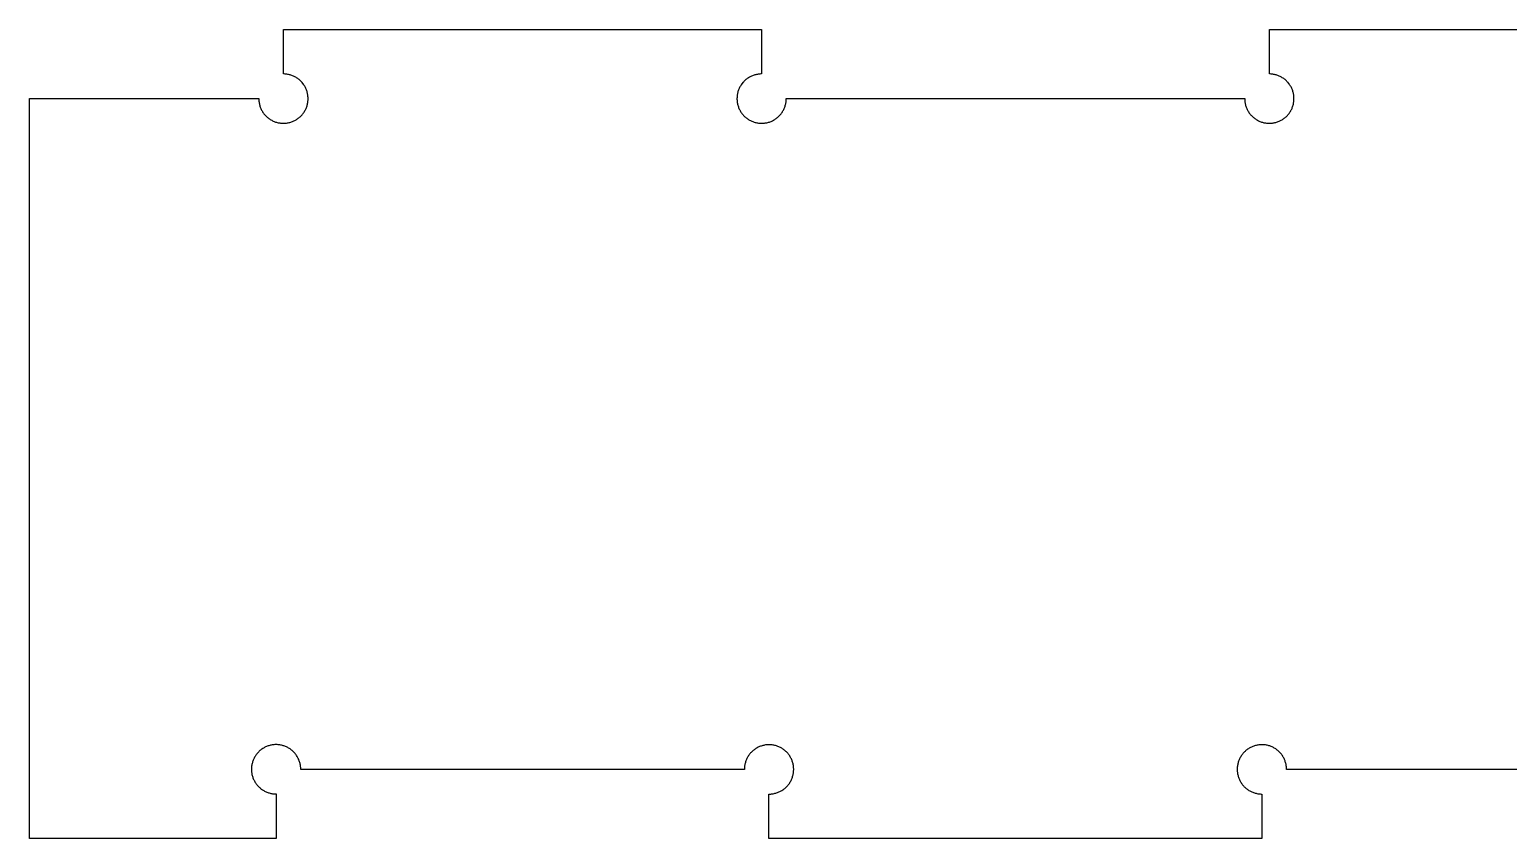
# Model space of a CAD drawing. Header units: millimetres. Extents: x 0 to 60, y 0 to 72.3.
# Drawn here: x 0 to 30, y 19.09 to 35.49 of the extents above; entities that cross this region are included whole.
import ezdxf

# ---------------------------------------------------------------- set-up
doc = ezdxf.new("R2010")
doc.units = ezdxf.units.MM
doc.layers.add('Default', color=18, linetype='Continuous', true_color=0x000000)

msp = doc.modelspace()

# ---------------------------------------------------------------- linework, layer by layer
at = {"layer": 'Default'}
for p, q in [((5.15, 34.592), (5.15, 35.492)), ((5.15, 35.492), (14.85, 35.492)), ((14.85, 35.492), (14.85, 34.592)), ((25.15, 34.592), (25.15, 35.492)), ((25.15, 35.492), (34.85, 35.492)), ((5.167, 34.592), (5.15, 34.592)), ((5.185, 34.591), (5.167, 34.592)), ((5.202, 34.589), (5.185, 34.591)), ((5.219, 34.587), (5.202, 34.589)), ((5.236, 34.584), (5.219, 34.587)), ((5.253, 34.581), (5.236, 34.584)), ((5.27, 34.577), (5.253, 34.581)), ((5.287, 34.573), (5.27, 34.577)), ((5.303, 34.568), (5.287, 34.573)), ((5.32, 34.562), (5.303, 34.568)), ((5.336, 34.556), (5.32, 34.562)), ((5.352, 34.549), (5.336, 34.556)), ((5.368, 34.542), (5.352, 34.549)), ((5.383, 34.534), (5.368, 34.542)), ((5.398, 34.526), (5.383, 34.534)), ((5.413, 34.517), (5.398, 34.526)), ((5.428, 34.508), (5.413, 34.517)), ((5.442, 34.498), (5.428, 34.508)), ((14.572, 34.508), (14.558, 34.498)), ((14.587, 34.517), (14.572, 34.508)), ((14.602, 34.526), (14.587, 34.517)), ((14.617, 34.534), (14.602, 34.526)), ((14.632, 34.542), (14.617, 34.534)), ((14.648, 34.549), (14.632, 34.542)), ((14.664, 34.556), (14.648, 34.549)), ((14.68, 34.562), (14.664, 34.556)), ((14.697, 34.568), (14.68, 34.562)), ((14.713, 34.573), (14.697, 34.568)), ((14.73, 34.577), (14.713, 34.573)), ((14.747, 34.581), (14.73, 34.577)), ((14.764, 34.584), (14.747, 34.581)), ((14.781, 34.587), (14.764, 34.584)), ((14.798, 34.589), (14.781, 34.587)), ((14.815, 34.591), (14.798, 34.589)), ((14.833, 34.592), (14.815, 34.591)), ((14.85, 34.592), (14.833, 34.592)), ((25.167, 34.592), (25.15, 34.592)), ((25.185, 34.591), (25.167, 34.592)), ((25.202, 34.589), (25.185, 34.591)), ((25.219, 34.587), (25.202, 34.589)), ((25.236, 34.584), (25.219, 34.587)), ((25.253, 34.581), (25.236, 34.584)), ((25.27, 34.577), (25.253, 34.581)), ((25.287, 34.573), (25.27, 34.577)), ((25.303, 34.568), (25.287, 34.573)), ((25.32, 34.562), (25.303, 34.568)), ((25.336, 34.556), (25.32, 34.562)), ((25.352, 34.549), (25.336, 34.556)), ((25.368, 34.542), (25.352, 34.549)), ((25.383, 34.534), (25.368, 34.542)), ((25.398, 34.526), (25.383, 34.534)), ((25.413, 34.517), (25.398, 34.526)), ((25.428, 34.508), (25.413, 34.517)), ((25.442, 34.498), (25.428, 34.508)), ((5.456, 34.487), (5.442, 34.498)), ((5.469, 34.477), (5.456, 34.487)), ((5.483, 34.465), (5.469, 34.477)), ((5.495, 34.454), (5.483, 34.465)), ((5.508, 34.441), (5.495, 34.454)), ((5.52, 34.429), (5.508, 34.441)), ((5.531, 34.416), (5.52, 34.429)), ((5.542, 34.402), (5.531, 34.416)), ((5.552, 34.389), (5.542, 34.402)), ((5.562, 34.374), (5.552, 34.389)), ((5.572, 34.36), (5.562, 34.374)), ((5.581, 34.345), (5.572, 34.36)), ((5.59, 34.33), (5.581, 34.345)), ((5.598, 34.315), (5.59, 34.33)), ((5.605, 34.299), (5.598, 34.315)), ((5.612, 34.283), (5.605, 34.299)), ((5.618, 34.267), (5.612, 34.283)), ((5.624, 34.251), (5.618, 34.267)), ((5.629, 34.234), (5.624, 34.251)), ((5.634, 34.218), (5.629, 34.234)), ((5.638, 34.201), (5.634, 34.218)), ((5.641, 34.184), (5.638, 34.201)), ((14.362, 34.201), (14.359, 34.184)), ((14.366, 34.218), (14.362, 34.201)), ((14.371, 34.234), (14.366, 34.218)), ((14.376, 34.251), (14.371, 34.234)), ((14.382, 34.267), (14.376, 34.251)), ((14.388, 34.283), (14.382, 34.267)), ((14.395, 34.299), (14.388, 34.283)), ((14.402, 34.315), (14.395, 34.299)), ((14.41, 34.33), (14.402, 34.315)), ((14.419, 34.345), (14.41, 34.33)), ((14.428, 34.36), (14.419, 34.345)), ((14.438, 34.374), (14.428, 34.36)), ((14.448, 34.389), (14.438, 34.374)), ((14.458, 34.402), (14.448, 34.389)), ((14.469, 34.416), (14.458, 34.402)), ((14.48, 34.429), (14.469, 34.416)), ((14.492, 34.441), (14.48, 34.429)), ((14.505, 34.454), (14.492, 34.441)), ((14.517, 34.465), (14.505, 34.454)), ((14.531, 34.477), (14.517, 34.465)), ((14.544, 34.487), (14.531, 34.477)), ((14.558, 34.498), (14.544, 34.487)), ((25.456, 34.487), (25.442, 34.498)), ((25.469, 34.477), (25.456, 34.487)), ((25.483, 34.465), (25.469, 34.477)), ((25.495, 34.454), (25.483, 34.465)), ((25.508, 34.441), (25.495, 34.454)), ((25.52, 34.429), (25.508, 34.441)), ((25.531, 34.416), (25.52, 34.429)), ((25.542, 34.402), (25.531, 34.416)), ((25.552, 34.389), (25.542, 34.402)), ((25.562, 34.374), (25.552, 34.389)), ((25.572, 34.36), (25.562, 34.374)), ((25.581, 34.345), (25.572, 34.36)), ((25.59, 34.33), (25.581, 34.345)), ((25.598, 34.315), (25.59, 34.33)), ((25.605, 34.299), (25.598, 34.315)), ((25.612, 34.283), (25.605, 34.299)), ((25.618, 34.267), (25.612, 34.283)), ((25.624, 34.251), (25.618, 34.267)), ((25.629, 34.234), (25.624, 34.251)), ((25.634, 34.218), (25.629, 34.234)), ((25.638, 34.201), (25.634, 34.218)), ((25.641, 34.184), (25.638, 34.201)), ((0, 19.092), (0, 34.092)), ((0, 34.092), (4.65, 34.092)), ((4.65, 34.092), (4.65, 34.075)), ((4.65, 34.075), (4.651, 34.057)), ((4.651, 34.057), (4.653, 34.04)), ((4.653, 34.04), (4.655, 34.023)), ((4.655, 34.023), (4.657, 34.006)), ((4.657, 34.006), (4.661, 33.989)), ((4.661, 33.989), (4.665, 33.972)), ((4.665, 33.972), (4.669, 33.955)), ((4.669, 33.955), (4.674, 33.938)), ((4.674, 33.938), (4.68, 33.922)), ((4.68, 33.922), (4.686, 33.906)), ((4.686, 33.906), (4.693, 33.89)), ((5.61, 33.895), (5.616, 33.911)), ((5.616, 33.911), (5.622, 33.928)), ((5.622, 33.928), (5.628, 33.944)), ((5.628, 33.944), (5.632, 33.961)), ((5.632, 33.961), (5.637, 33.977)), ((5.637, 33.977), (5.64, 33.994)), ((5.64, 33.994), (5.643, 34.011)), ((5.644, 34.167), (5.641, 34.184)), ((5.643, 34.011), (5.646, 34.029)), ((5.647, 34.15), (5.644, 34.167)), ((5.646, 34.029), (5.648, 34.046)), ((5.648, 34.132), (5.647, 34.15)), ((5.649, 34.115), (5.648, 34.132)), ((5.648, 34.046), (5.649, 34.063)), ((5.65, 34.098), (5.649, 34.115)), ((5.649, 34.063), (5.65, 34.08)), ((5.65, 34.08), (5.65, 34.098)), ((14.351, 34.115), (14.35, 34.098)), ((14.35, 34.098), (14.35, 34.08)), ((14.35, 34.08), (14.351, 34.063)), ((14.352, 34.132), (14.351, 34.115)), ((14.351, 34.063), (14.352, 34.046)), ((14.353, 34.15), (14.352, 34.132)), ((14.352, 34.046), (14.354, 34.029)), ((14.356, 34.167), (14.353, 34.15)), ((14.354, 34.029), (14.357, 34.011)), ((14.359, 34.184), (14.356, 34.167)), ((14.357, 34.011), (14.36, 33.994)), ((14.36, 33.994), (14.363, 33.977)), ((14.363, 33.977), (14.368, 33.961)), ((14.368, 33.961), (14.372, 33.944)), ((14.372, 33.944), (14.378, 33.928)), ((14.378, 33.928), (14.384, 33.911)), ((14.384, 33.911), (14.39, 33.895)), ((15.307, 33.89), (15.314, 33.906)), ((15.314, 33.906), (15.32, 33.922)), ((15.32, 33.922), (15.326, 33.938)), ((15.326, 33.938), (15.331, 33.955)), ((15.331, 33.955), (15.335, 33.972)), ((15.335, 33.972), (15.339, 33.989)), ((15.339, 33.989), (15.343, 34.006)), ((15.343, 34.006), (15.345, 34.023)), ((15.345, 34.023), (15.347, 34.04)), ((15.347, 34.04), (15.349, 34.057)), ((15.349, 34.057), (15.35, 34.075)), ((15.35, 34.075), (15.35, 34.092)), ((15.35, 34.092), (24.65, 34.092)), ((24.65, 34.092), (24.65, 34.075)), ((24.65, 34.075), (24.651, 34.057)), ((24.651, 34.057), (24.653, 34.04)), ((24.653, 34.04), (24.655, 34.023)), ((24.655, 34.023), (24.657, 34.006)), ((24.657, 34.006), (24.661, 33.989)), ((24.661, 33.989), (24.665, 33.972)), ((24.665, 33.972), (24.669, 33.955)), ((24.669, 33.955), (24.674, 33.938)), ((24.674, 33.938), (24.68, 33.922)), ((24.68, 33.922), (24.686, 33.906)), ((24.686, 33.906), (24.693, 33.89)), ((25.61, 33.895), (25.616, 33.911)), ((25.616, 33.911), (25.622, 33.928)), ((25.622, 33.928), (25.628, 33.944)), ((25.628, 33.944), (25.632, 33.961)), ((25.632, 33.961), (25.637, 33.977)), ((25.637, 33.977), (25.64, 33.994)), ((25.64, 33.994), (25.643, 34.011)), ((25.644, 34.167), (25.641, 34.184)), ((25.643, 34.011), (25.646, 34.029)), ((25.647, 34.15), (25.644, 34.167)), ((25.646, 34.029), (25.648, 34.046)), ((25.648, 34.132), (25.647, 34.15)), ((25.649, 34.115), (25.648, 34.132)), ((25.648, 34.046), (25.649, 34.063)), ((25.65, 34.098), (25.649, 34.115)), ((25.649, 34.063), (25.65, 34.08)), ((25.65, 34.08), (25.65, 34.098)), ((4.693, 33.89), (4.7, 33.874)), ((4.7, 33.874), (4.708, 33.859)), ((4.708, 33.859), (4.716, 33.844)), ((4.716, 33.844), (4.725, 33.829)), ((4.725, 33.829), (4.734, 33.814)), ((4.734, 33.814), (4.744, 33.8)), ((4.744, 33.8), (4.754, 33.786)), ((4.754, 33.786), (4.765, 33.772)), ((4.765, 33.772), (4.777, 33.759)), ((4.777, 33.759), (4.788, 33.747)), ((4.788, 33.747), (4.801, 33.734)), ((4.801, 33.734), (4.813, 33.722)), ((4.813, 33.722), (4.826, 33.711)), ((4.826, 33.711), (4.84, 33.7)), ((4.84, 33.7), (4.853, 33.689)), ((4.853, 33.689), (4.867, 33.679)), ((4.867, 33.679), (4.882, 33.67)), ((4.882, 33.67), (4.897, 33.661)), ((4.897, 33.661), (4.912, 33.652)), ((4.912, 33.652), (4.927, 33.644)), ((4.927, 33.644), (4.943, 33.637)), ((4.943, 33.637), (4.959, 33.63)), ((4.959, 33.63), (4.975, 33.624)), ((4.975, 33.624), (4.991, 33.618)), ((4.991, 33.618), (5.008, 33.613)), ((5.008, 33.613), (5.024, 33.608)), ((5.024, 33.608), (5.041, 33.604)), ((5.041, 33.604), (5.058, 33.6)), ((5.058, 33.6), (5.075, 33.598)), ((5.23, 33.598), (5.248, 33.601)), ((5.248, 33.601), (5.264, 33.605)), ((5.264, 33.605), (5.281, 33.609)), ((5.281, 33.609), (5.298, 33.614)), ((5.298, 33.614), (5.314, 33.62)), ((5.314, 33.62), (5.331, 33.626)), ((5.331, 33.626), (5.347, 33.632)), ((5.347, 33.632), (5.362, 33.639)), ((5.362, 33.639), (5.378, 33.647)), ((5.378, 33.647), (5.393, 33.655)), ((5.393, 33.655), (5.408, 33.664)), ((5.408, 33.664), (5.423, 33.673)), ((5.423, 33.673), (5.437, 33.683)), ((5.437, 33.683), (5.451, 33.693)), ((5.451, 33.693), (5.465, 33.704)), ((5.465, 33.704), (5.478, 33.715)), ((5.478, 33.715), (5.491, 33.726)), ((5.491, 33.726), (5.504, 33.738)), ((5.504, 33.738), (5.516, 33.751)), ((5.516, 33.751), (5.527, 33.764)), ((5.527, 33.764), (5.538, 33.777)), ((5.538, 33.777), (5.549, 33.791)), ((5.549, 33.791), (5.559, 33.805)), ((5.559, 33.805), (5.569, 33.819)), ((5.569, 33.819), (5.578, 33.834)), ((5.578, 33.834), (5.587, 33.849)), ((5.587, 33.849), (5.595, 33.864)), ((5.595, 33.864), (5.603, 33.879)), ((5.603, 33.879), (5.61, 33.895)), ((14.39, 33.895), (14.397, 33.879)), ((14.397, 33.879), (14.405, 33.864)), ((14.405, 33.864), (14.413, 33.849)), ((14.413, 33.849), (14.422, 33.834)), ((14.422, 33.834), (14.431, 33.819)), ((14.431, 33.819), (14.441, 33.805)), ((14.441, 33.805), (14.451, 33.791)), ((14.451, 33.791), (14.462, 33.777)), ((14.462, 33.777), (14.473, 33.764)), ((14.473, 33.764), (14.484, 33.751)), ((14.484, 33.751), (14.496, 33.738)), ((14.496, 33.738), (14.509, 33.726)), ((14.509, 33.726), (14.522, 33.715)), ((14.522, 33.715), (14.535, 33.704)), ((14.535, 33.704), (14.549, 33.693)), ((14.549, 33.693), (14.563, 33.683)), ((14.563, 33.683), (14.577, 33.673)), ((14.577, 33.673), (14.592, 33.664)), ((14.592, 33.664), (14.607, 33.655)), ((14.607, 33.655), (14.622, 33.647)), ((14.622, 33.647), (14.638, 33.639)), ((14.638, 33.639), (14.653, 33.632)), ((14.653, 33.632), (14.669, 33.626)), ((14.669, 33.626), (14.686, 33.62)), ((14.686, 33.62), (14.702, 33.614)), ((14.702, 33.614), (14.719, 33.609)), ((14.719, 33.609), (14.736, 33.605)), ((14.736, 33.605), (14.752, 33.601)), ((14.752, 33.601), (14.77, 33.598)), ((14.925, 33.598), (14.942, 33.6)), ((14.942, 33.6), (14.959, 33.604)), ((14.959, 33.604), (14.976, 33.608)), ((14.976, 33.608), (14.992, 33.613)), ((14.992, 33.613), (15.009, 33.618)), ((15.009, 33.618), (15.025, 33.624)), ((15.025, 33.624), (15.041, 33.63)), ((15.041, 33.63), (15.057, 33.637)), ((15.057, 33.637), (15.073, 33.644)), ((15.073, 33.644), (15.088, 33.652)), ((15.088, 33.652), (15.103, 33.661)), ((15.103, 33.661), (15.118, 33.67)), ((15.118, 33.67), (15.133, 33.679)), ((15.133, 33.679), (15.147, 33.689)), ((15.147, 33.689), (15.16, 33.7)), ((15.16, 33.7), (15.174, 33.711)), ((15.174, 33.711), (15.187, 33.722)), ((15.187, 33.722), (15.199, 33.734)), ((15.199, 33.734), (15.212, 33.747)), ((15.212, 33.747), (15.223, 33.759)), ((15.223, 33.759), (15.235, 33.772)), ((15.235, 33.772), (15.246, 33.786)), ((15.246, 33.786), (15.256, 33.8)), ((15.256, 33.8), (15.266, 33.814)), ((15.266, 33.814), (15.275, 33.829)), ((15.275, 33.829), (15.284, 33.844)), ((15.284, 33.844), (15.292, 33.859)), ((15.292, 33.859), (15.3, 33.874)), ((15.3, 33.874), (15.307, 33.89)), ((24.693, 33.89), (24.7, 33.874)), ((24.7, 33.874), (24.708, 33.859)), ((24.708, 33.859), (24.716, 33.844)), ((24.716, 33.844), (24.725, 33.829)), ((24.725, 33.829), (24.734, 33.814)), ((24.734, 33.814), (24.744, 33.8)), ((24.744, 33.8), (24.754, 33.786)), ((24.754, 33.786), (24.765, 33.772)), ((24.765, 33.772), (24.777, 33.759)), ((24.777, 33.759), (24.788, 33.747)), ((24.788, 33.747), (24.801, 33.734)), ((24.801, 33.734), (24.813, 33.722)), ((24.813, 33.722), (24.826, 33.711)), ((24.826, 33.711), (24.84, 33.7)), ((24.84, 33.7), (24.853, 33.689)), ((24.853, 33.689), (24.867, 33.679)), ((24.867, 33.679), (24.882, 33.67)), ((24.882, 33.67), (24.897, 33.661)), ((24.897, 33.661), (24.912, 33.652)), ((24.912, 33.652), (24.927, 33.644)), ((24.927, 33.644), (24.943, 33.637)), ((24.943, 33.637), (24.959, 33.63)), ((24.959, 33.63), (24.975, 33.624)), ((24.975, 33.624), (24.991, 33.618)), ((24.991, 33.618), (25.008, 33.613)), ((25.008, 33.613), (25.024, 33.608)), ((25.024, 33.608), (25.041, 33.604)), ((25.041, 33.604), (25.058, 33.6)), ((25.058, 33.6), (25.075, 33.598)), ((25.23, 33.598), (25.248, 33.601)), ((25.248, 33.601), (25.264, 33.605)), ((25.264, 33.605), (25.281, 33.609)), ((25.281, 33.609), (25.298, 33.614)), ((25.298, 33.614), (25.314, 33.62)), ((25.314, 33.62), (25.331, 33.626)), ((25.331, 33.626), (25.347, 33.632)), ((25.347, 33.632), (25.362, 33.639)), ((25.362, 33.639), (25.378, 33.647)), ((25.378, 33.647), (25.393, 33.655)), ((25.393, 33.655), (25.408, 33.664)), ((25.408, 33.664), (25.423, 33.673)), ((25.423, 33.673), (25.437, 33.683)), ((25.437, 33.683), (25.451, 33.693)), ((25.451, 33.693), (25.465, 33.704)), ((25.465, 33.704), (25.478, 33.715)), ((25.478, 33.715), (25.491, 33.726)), ((25.491, 33.726), (25.504, 33.738)), ((25.504, 33.738), (25.516, 33.751)), ((25.516, 33.751), (25.527, 33.764)), ((25.527, 33.764), (25.538, 33.777)), ((25.538, 33.777), (25.549, 33.791)), ((25.549, 33.791), (25.559, 33.805)), ((25.559, 33.805), (25.569, 33.819)), ((25.569, 33.819), (25.578, 33.834)), ((25.578, 33.834), (25.587, 33.849)), ((25.587, 33.849), (25.595, 33.864)), ((25.595, 33.864), (25.603, 33.879)), ((25.603, 33.879), (25.61, 33.895)), ((5.075, 33.598), (5.092, 33.595)), ((5.092, 33.595), (5.11, 33.594)), ((5.11, 33.594), (5.127, 33.592)), ((5.127, 33.592), (5.144, 33.592)), ((5.144, 33.592), (5.162, 33.592)), ((5.162, 33.592), (5.179, 33.593)), ((5.179, 33.593), (5.196, 33.594)), ((5.196, 33.594), (5.213, 33.596)), ((5.213, 33.596), (5.23, 33.598)), ((14.77, 33.598), (14.787, 33.596)), ((14.787, 33.596), (14.804, 33.594)), ((14.804, 33.594), (14.821, 33.593)), ((14.821, 33.593), (14.838, 33.592)), ((14.838, 33.592), (14.856, 33.592)), ((14.856, 33.592), (14.873, 33.592)), ((14.873, 33.592), (14.89, 33.594)), ((14.89, 33.594), (14.908, 33.595)), ((14.908, 33.595), (14.925, 33.598)), ((25.075, 33.598), (25.092, 33.595)), ((25.092, 33.595), (25.11, 33.594)), ((25.11, 33.594), (25.127, 33.592)), ((25.127, 33.592), (25.144, 33.592)), ((25.144, 33.592), (25.162, 33.592)), ((25.162, 33.592), (25.179, 33.593)), ((25.179, 33.593), (25.196, 33.594)), ((25.196, 33.594), (25.213, 33.596)), ((25.213, 33.596), (25.23, 33.598)), ((4.549, 20.707), (4.541, 20.691)), ((4.556, 20.722), (4.549, 20.707)), ((4.564, 20.738), (4.556, 20.722)), ((4.573, 20.753), (4.564, 20.738)), ((4.582, 20.767), (4.573, 20.753)), ((4.592, 20.782), (4.582, 20.767)), ((4.602, 20.795), (4.592, 20.782)), ((4.613, 20.809), (4.602, 20.795)), ((4.624, 20.822), (4.613, 20.809)), ((4.636, 20.835), (4.624, 20.822)), ((4.648, 20.848), (4.636, 20.835)), ((4.66, 20.86), (4.648, 20.848)), ((4.673, 20.871), (4.66, 20.86)), ((4.687, 20.882), (4.673, 20.871)), ((4.7, 20.893), (4.687, 20.882)), ((4.714, 20.903), (4.7, 20.893)), ((4.729, 20.913), (4.714, 20.903)), ((4.743, 20.922), (4.729, 20.913)), ((4.758, 20.931), (4.743, 20.922)), ((4.774, 20.939), (4.758, 20.931)), ((4.789, 20.946), (4.774, 20.939)), ((4.805, 20.953), (4.789, 20.946)), ((4.821, 20.96), (4.805, 20.953)), ((4.837, 20.966), (4.821, 20.96)), ((4.854, 20.971), (4.837, 20.966)), ((4.871, 20.976), (4.854, 20.971)), ((4.887, 20.98), (4.871, 20.976)), ((4.904, 20.984), (4.887, 20.98)), ((4.921, 20.987), (4.904, 20.984)), ((4.939, 20.989), (4.921, 20.987)), ((4.956, 20.991), (4.939, 20.989)), ((4.973, 20.993), (4.956, 20.991)), ((4.99, 20.993), (4.973, 20.993)), ((5.008, 20.993), (4.99, 20.993)), ((5.025, 20.993), (5.008, 20.993)), ((5.042, 20.992), (5.025, 20.993)), ((5.06, 20.99), (5.042, 20.992)), ((5.077, 20.988), (5.06, 20.99)), ((5.094, 20.985), (5.077, 20.988)), ((5.111, 20.981), (5.094, 20.985)), ((5.128, 20.977), (5.111, 20.981)), ((5.144, 20.972), (5.128, 20.977)), ((5.161, 20.967), (5.144, 20.972)), ((5.177, 20.961), (5.161, 20.967)), ((5.193, 20.955), (5.177, 20.961)), ((5.209, 20.948), (5.193, 20.955)), ((5.225, 20.94), (5.209, 20.948)), ((5.24, 20.932), (5.225, 20.94)), ((5.255, 20.924), (5.24, 20.932)), ((5.27, 20.915), (5.255, 20.924)), ((5.284, 20.905), (5.27, 20.915)), ((5.298, 20.895), (5.284, 20.905)), ((5.312, 20.884), (5.298, 20.895)), ((5.326, 20.873), (5.312, 20.884)), ((5.339, 20.862), (5.326, 20.873)), ((5.351, 20.85), (5.339, 20.862)), ((5.363, 20.838), (5.351, 20.85)), ((5.375, 20.825), (5.363, 20.838)), ((5.386, 20.812), (5.375, 20.825)), ((5.397, 20.798), (5.386, 20.812)), ((5.407, 20.784), (5.397, 20.798)), ((5.417, 20.77), (5.407, 20.784)), ((5.427, 20.755), (5.417, 20.77)), ((5.435, 20.74), (5.427, 20.755)), ((5.444, 20.725), (5.435, 20.74)), ((5.451, 20.71), (5.444, 20.725)), ((5.459, 20.694), (5.451, 20.71)), ((14.551, 20.709), (14.544, 20.694)), ((14.559, 20.725), (14.551, 20.709)), ((14.567, 20.74), (14.559, 20.725)), ((14.576, 20.755), (14.567, 20.74)), ((14.586, 20.77), (14.576, 20.755)), ((14.595, 20.784), (14.586, 20.77)), ((14.606, 20.798), (14.595, 20.784)), ((14.617, 20.811), (14.606, 20.798)), ((14.628, 20.824), (14.617, 20.811)), ((14.64, 20.837), (14.628, 20.824)), ((14.652, 20.849), (14.64, 20.837)), ((14.665, 20.861), (14.652, 20.849)), ((14.678, 20.873), (14.665, 20.861)), ((14.691, 20.884), (14.678, 20.873)), ((14.705, 20.894), (14.691, 20.884)), ((14.719, 20.904), (14.705, 20.894)), ((14.733, 20.914), (14.719, 20.904)), ((14.748, 20.923), (14.733, 20.914)), ((14.763, 20.931), (14.748, 20.923)), ((14.779, 20.939), (14.763, 20.931)), ((14.794, 20.946), (14.779, 20.939)), ((14.81, 20.953), (14.794, 20.946)), ((14.826, 20.96), (14.81, 20.953)), ((14.843, 20.965), (14.826, 20.96)), ((14.859, 20.971), (14.843, 20.965)), ((14.876, 20.975), (14.859, 20.971)), ((14.893, 20.979), (14.876, 20.975)), ((14.91, 20.983), (14.893, 20.979)), ((14.927, 20.986), (14.91, 20.983)), ((14.944, 20.988), (14.927, 20.986)), ((14.961, 20.99), (14.944, 20.988)), ((14.979, 20.991), (14.961, 20.99)), ((14.996, 20.991), (14.979, 20.991)), ((15.013, 20.991), (14.996, 20.991)), ((15.031, 20.99), (15.013, 20.991)), ((15.048, 20.989), (15.031, 20.99)), ((15.065, 20.987), (15.048, 20.989)), ((15.082, 20.984), (15.065, 20.987)), ((15.099, 20.981), (15.082, 20.984)), ((15.116, 20.978), (15.099, 20.981)), ((15.133, 20.973), (15.116, 20.978)), ((15.15, 20.968), (15.133, 20.973)), ((15.166, 20.963), (15.15, 20.968)), ((15.182, 20.957), (15.166, 20.963)), ((15.198, 20.95), (15.182, 20.957)), ((15.214, 20.943), (15.198, 20.95)), ((15.23, 20.936), (15.214, 20.943)), ((15.245, 20.927), (15.23, 20.936)), ((15.26, 20.919), (15.245, 20.927)), ((15.275, 20.91), (15.26, 20.919)), ((15.289, 20.9), (15.275, 20.91)), ((15.303, 20.89), (15.289, 20.9)), ((15.317, 20.879), (15.303, 20.89)), ((15.33, 20.868), (15.317, 20.879)), ((15.343, 20.856), (15.33, 20.868)), ((15.355, 20.844), (15.343, 20.856)), ((15.367, 20.832), (15.355, 20.844)), ((15.379, 20.819), (15.367, 20.832)), ((15.39, 20.805), (15.379, 20.819)), ((15.4, 20.792), (15.39, 20.805)), ((15.411, 20.778), (15.4, 20.792)), ((15.42, 20.763), (15.411, 20.778)), ((15.429, 20.749), (15.42, 20.763)), ((15.438, 20.734), (15.429, 20.749)), ((15.446, 20.718), (15.438, 20.734)), ((15.454, 20.703), (15.446, 20.718)), ((15.461, 20.687), (15.454, 20.703)), ((24.545, 20.704), (24.538, 20.688)), ((24.553, 20.719), (24.545, 20.704)), ((24.561, 20.734), (24.553, 20.719)), ((24.57, 20.749), (24.561, 20.734)), ((24.579, 20.764), (24.57, 20.749)), ((24.589, 20.779), (24.579, 20.764)), ((24.599, 20.793), (24.589, 20.779)), ((24.609, 20.806), (24.599, 20.793)), ((24.621, 20.82), (24.609, 20.806)), ((24.632, 20.832), (24.621, 20.82)), ((24.644, 20.845), (24.632, 20.832)), ((24.657, 20.857), (24.644, 20.845)), ((24.669, 20.869), (24.657, 20.857)), ((24.683, 20.88), (24.669, 20.869)), ((24.696, 20.89), (24.683, 20.88)), ((24.71, 20.901), (24.696, 20.89)), ((24.725, 20.91), (24.71, 20.901)), ((24.739, 20.92), (24.725, 20.91)), ((24.754, 20.928), (24.739, 20.92)), ((24.77, 20.937), (24.754, 20.928)), ((24.785, 20.944), (24.77, 20.937)), ((24.801, 20.951), (24.785, 20.944)), ((24.817, 20.958), (24.801, 20.951)), ((24.833, 20.964), (24.817, 20.958)), ((24.85, 20.969), (24.833, 20.964)), ((24.866, 20.974), (24.85, 20.969)), ((24.883, 20.979), (24.866, 20.974)), ((24.9, 20.982), (24.883, 20.979)), ((24.917, 20.985), (24.9, 20.982)), ((24.934, 20.988), (24.917, 20.985)), ((24.952, 20.99), (24.934, 20.988)), ((24.969, 20.991), (24.952, 20.99)), ((24.986, 20.992), (24.969, 20.991)), ((25.004, 20.992), (24.986, 20.992)), ((25.021, 20.991), (25.004, 20.992)), ((25.038, 20.99), (25.021, 20.991)), ((25.055, 20.989), (25.038, 20.99)), ((25.073, 20.986), (25.055, 20.989)), ((25.09, 20.984), (25.073, 20.986)), ((25.107, 20.98), (25.09, 20.984)), ((25.124, 20.976), (25.107, 20.98)), ((25.14, 20.971), (25.124, 20.976)), ((25.157, 20.966), (25.14, 20.971)), ((25.173, 20.96), (25.157, 20.966)), ((25.189, 20.954), (25.173, 20.96)), ((25.205, 20.947), (25.189, 20.954)), ((25.221, 20.94), (25.205, 20.947)), ((25.236, 20.932), (25.221, 20.94)), ((25.251, 20.923), (25.236, 20.932)), ((25.266, 20.914), (25.251, 20.923)), ((25.281, 20.905), (25.266, 20.914)), ((25.295, 20.895), (25.281, 20.905)), ((25.309, 20.884), (25.295, 20.895)), ((25.322, 20.873), (25.309, 20.884)), ((25.335, 20.862), (25.322, 20.873)), ((25.348, 20.85), (25.335, 20.862)), ((25.36, 20.837), (25.348, 20.85)), ((25.372, 20.825), (25.36, 20.837)), ((25.383, 20.812), (25.372, 20.825)), ((25.394, 20.798), (25.383, 20.812)), ((25.404, 20.784), (25.394, 20.798)), ((25.414, 20.77), (25.404, 20.784)), ((25.423, 20.755), (25.414, 20.77)), ((25.432, 20.74), (25.423, 20.755)), ((25.441, 20.725), (25.432, 20.74)), ((25.448, 20.71), (25.441, 20.725)), ((25.456, 20.694), (25.448, 20.71)), ((4.502, 20.523), (4.501, 20.506)), ((4.501, 20.506), (4.501, 20.489)), ((4.501, 20.489), (4.501, 20.471)), ((4.501, 20.471), (4.502, 20.454)), ((4.503, 20.54), (4.502, 20.523)), ((4.502, 20.454), (4.504, 20.437)), ((4.505, 20.558), (4.503, 20.54)), ((4.504, 20.437), (4.506, 20.419)), ((4.507, 20.575), (4.505, 20.558)), ((4.506, 20.419), (4.509, 20.402)), ((4.51, 20.592), (4.507, 20.575)), ((4.509, 20.402), (4.512, 20.385)), ((4.514, 20.609), (4.51, 20.592)), ((4.519, 20.626), (4.514, 20.609)), ((4.523, 20.642), (4.519, 20.626)), ((4.529, 20.659), (4.523, 20.642)), ((4.535, 20.675), (4.529, 20.659)), ((4.541, 20.691), (4.535, 20.675)), ((5.465, 20.678), (5.459, 20.694)), ((5.471, 20.662), (5.465, 20.678)), ((5.477, 20.645), (5.471, 20.662)), ((5.482, 20.629), (5.477, 20.645)), ((5.486, 20.612), (5.482, 20.629)), ((5.49, 20.595), (5.486, 20.612)), ((5.493, 20.578), (5.49, 20.595)), ((5.496, 20.561), (5.493, 20.578)), ((5.498, 20.544), (5.496, 20.561)), ((5.5, 20.527), (5.498, 20.544)), ((5.5, 20.509), (5.5, 20.527)), ((5.501, 20.492), (5.5, 20.509)), ((14.501, 20.492), (5.501, 20.492)), ((14.502, 20.527), (14.501, 20.509)), ((14.501, 20.509), (14.501, 20.492)), ((14.504, 20.544), (14.502, 20.527)), ((14.506, 20.561), (14.504, 20.544)), ((14.509, 20.578), (14.506, 20.561)), ((14.512, 20.595), (14.509, 20.578)), ((14.516, 20.612), (14.512, 20.595)), ((14.52, 20.629), (14.516, 20.612)), ((14.525, 20.645), (14.52, 20.629)), ((14.531, 20.662), (14.525, 20.645)), ((14.537, 20.678), (14.531, 20.662)), ((14.544, 20.694), (14.537, 20.678)), ((15.467, 20.671), (15.461, 20.687)), ((15.473, 20.655), (15.467, 20.671)), ((15.479, 20.638), (15.473, 20.655)), ((15.484, 20.622), (15.479, 20.638)), ((15.488, 20.605), (15.484, 20.622)), ((15.491, 20.588), (15.488, 20.605)), ((15.495, 20.571), (15.491, 20.588)), ((15.492, 20.398), (15.495, 20.415)), ((15.497, 20.554), (15.495, 20.571)), ((15.495, 20.415), (15.497, 20.433)), ((15.499, 20.536), (15.497, 20.554)), ((15.497, 20.433), (15.499, 20.45)), ((15.5, 20.519), (15.499, 20.536)), ((15.499, 20.45), (15.5, 20.467)), ((15.501, 20.502), (15.5, 20.519)), ((15.5, 20.467), (15.501, 20.484)), ((15.501, 20.484), (15.501, 20.502)), ((24.499, 20.52), (24.498, 20.502)), ((24.498, 20.502), (24.498, 20.485)), ((24.498, 20.485), (24.499, 20.468)), ((24.5, 20.537), (24.499, 20.52)), ((24.499, 20.468), (24.5, 20.45)), ((24.502, 20.554), (24.5, 20.537)), ((24.5, 20.45), (24.502, 20.433)), ((24.505, 20.571), (24.502, 20.554)), ((24.502, 20.433), (24.504, 20.416)), ((24.504, 20.416), (24.507, 20.399)), ((24.508, 20.588), (24.505, 20.571)), ((24.511, 20.605), (24.508, 20.588)), ((24.516, 20.622), (24.511, 20.605)), ((24.52, 20.639), (24.516, 20.622)), ((24.526, 20.655), (24.52, 20.639)), ((24.532, 20.672), (24.526, 20.655)), ((24.538, 20.688), (24.532, 20.672)), ((25.462, 20.678), (25.456, 20.694)), ((25.469, 20.662), (25.462, 20.678)), ((25.474, 20.645), (25.469, 20.662)), ((25.479, 20.629), (25.474, 20.645)), ((25.484, 20.612), (25.479, 20.629)), ((25.488, 20.595), (25.484, 20.612)), ((25.491, 20.578), (25.488, 20.595)), ((25.493, 20.561), (25.491, 20.578)), ((25.496, 20.544), (25.493, 20.561)), ((25.497, 20.527), (25.496, 20.544)), ((25.498, 20.509), (25.497, 20.527)), ((25.498, 20.492), (25.498, 20.509)), ((34.498, 20.492), (25.498, 20.492)), ((4.512, 20.385), (4.517, 20.369)), ((4.517, 20.369), (4.521, 20.352)), ((4.521, 20.352), (4.526, 20.335)), ((4.526, 20.335), (4.532, 20.319)), ((4.532, 20.319), (4.538, 20.303)), ((4.538, 20.303), (4.545, 20.287)), ((4.545, 20.287), (4.553, 20.271)), ((4.553, 20.271), (4.561, 20.256)), ((4.561, 20.256), (4.569, 20.241)), ((4.569, 20.241), (4.578, 20.226)), ((4.578, 20.226), (4.588, 20.211)), ((4.588, 20.211), (4.598, 20.197)), ((4.598, 20.197), (4.608, 20.184)), ((4.608, 20.184), (4.619, 20.17)), ((4.619, 20.17), (4.631, 20.157)), ((4.631, 20.157), (4.643, 20.144)), ((4.643, 20.144), (4.655, 20.132)), ((4.655, 20.132), (4.668, 20.121)), ((4.668, 20.121), (4.681, 20.109)), ((4.681, 20.109), (4.694, 20.098)), ((15.306, 20.095), (15.32, 20.106)), ((15.32, 20.106), (15.333, 20.117)), ((15.333, 20.117), (15.346, 20.129)), ((15.346, 20.129), (15.358, 20.141)), ((15.358, 20.141), (15.37, 20.154)), ((15.37, 20.154), (15.381, 20.167)), ((15.381, 20.167), (15.392, 20.18)), ((15.392, 20.18), (15.403, 20.194)), ((15.403, 20.194), (15.413, 20.208)), ((15.413, 20.208), (15.422, 20.222)), ((15.422, 20.222), (15.432, 20.237)), ((15.432, 20.237), (15.44, 20.252)), ((15.44, 20.252), (15.448, 20.267)), ((15.448, 20.267), (15.456, 20.283)), ((15.456, 20.283), (15.462, 20.299)), ((15.462, 20.299), (15.469, 20.315)), ((15.469, 20.315), (15.475, 20.331)), ((15.475, 20.331), (15.48, 20.348)), ((15.48, 20.348), (15.485, 20.365)), ((15.485, 20.365), (15.489, 20.381)), ((15.489, 20.381), (15.492, 20.398)), ((24.507, 20.399), (24.511, 20.382)), ((24.511, 20.382), (24.515, 20.365)), ((24.515, 20.365), (24.519, 20.348)), ((24.519, 20.348), (24.525, 20.332)), ((24.525, 20.332), (24.53, 20.316)), ((24.53, 20.316), (24.537, 20.299)), ((24.537, 20.299), (24.544, 20.284)), ((24.544, 20.284), (24.551, 20.268)), ((24.551, 20.268), (24.559, 20.253)), ((24.559, 20.253), (24.568, 20.237)), ((24.568, 20.237), (24.577, 20.223)), ((24.577, 20.223), (24.587, 20.208)), ((24.587, 20.208), (24.597, 20.194)), ((24.597, 20.194), (24.607, 20.18)), ((24.607, 20.18), (24.618, 20.167)), ((24.618, 20.167), (24.63, 20.154)), ((24.63, 20.154), (24.642, 20.141)), ((24.642, 20.141), (24.654, 20.129)), ((24.654, 20.129), (24.667, 20.118)), ((24.667, 20.118), (24.68, 20.106)), ((24.68, 20.106), (24.694, 20.096)), ((4.694, 20.098), (4.708, 20.088)), ((4.708, 20.088), (4.722, 20.078)), ((4.722, 20.078), (4.737, 20.069)), ((4.737, 20.069), (4.752, 20.06)), ((4.752, 20.06), (4.767, 20.051)), ((4.767, 20.051), (4.782, 20.044)), ((4.782, 20.044), (4.798, 20.036)), ((4.798, 20.036), (4.814, 20.03)), ((4.814, 20.03), (4.83, 20.023)), ((4.83, 20.023), (4.847, 20.018)), ((4.847, 20.018), (4.863, 20.013)), ((4.863, 20.013), (4.88, 20.008)), ((4.88, 20.008), (4.897, 20.004)), ((4.897, 20.004), (4.914, 20.001)), ((4.914, 20.001), (4.931, 19.998)), ((4.931, 19.998), (4.948, 19.996)), ((4.948, 19.996), (4.965, 19.995)), ((4.965, 19.995), (4.983, 19.994)), ((4.983, 19.994), (5, 19.993)), ((5, 19.993), (5, 19.092)), ((15, 19.092), (15, 19.991)), ((15, 19.991), (15.017, 19.991)), ((15.017, 19.991), (15.035, 19.992)), ((15.035, 19.992), (15.052, 19.994)), ((15.052, 19.994), (15.069, 19.996)), ((15.069, 19.996), (15.086, 19.998)), ((15.086, 19.998), (15.103, 20.002)), ((15.103, 20.002), (15.12, 20.006)), ((15.12, 20.006), (15.137, 20.01)), ((15.137, 20.01), (15.153, 20.015)), ((15.153, 20.015), (15.17, 20.021)), ((15.17, 20.021), (15.186, 20.027)), ((15.186, 20.027), (15.202, 20.033)), ((15.202, 20.033), (15.218, 20.041)), ((15.218, 20.041), (15.233, 20.048)), ((15.233, 20.048), (15.248, 20.057)), ((15.248, 20.057), (15.263, 20.066)), ((15.263, 20.066), (15.278, 20.075)), ((15.278, 20.075), (15.292, 20.085)), ((15.292, 20.085), (15.306, 20.095)), ((24.694, 20.096), (24.707, 20.085)), ((24.707, 20.085), (24.722, 20.075)), ((24.722, 20.075), (24.736, 20.066)), ((24.736, 20.066), (24.751, 20.057)), ((24.751, 20.057), (24.766, 20.049)), ((24.766, 20.049), (24.782, 20.041)), ((24.782, 20.041), (24.798, 20.034)), ((24.798, 20.034), (24.814, 20.027)), ((24.814, 20.027), (24.83, 20.021)), ((24.83, 20.021), (24.846, 20.016)), ((24.846, 20.016), (24.863, 20.011)), ((24.863, 20.011), (24.88, 20.006)), ((24.88, 20.006), (24.897, 20.002)), ((24.897, 20.002), (24.914, 19.999)), ((24.914, 19.999), (24.931, 19.997)), ((24.931, 19.997), (24.948, 19.994)), ((24.948, 19.994), (24.965, 19.993)), ((24.965, 19.993), (24.983, 19.992)), ((24.983, 19.992), (25, 19.992)), ((25, 19.992), (25, 19.092)), ((5, 19.092), (0, 19.092)), ((25, 19.092), (15, 19.092))]:
    msp.add_line(p, q, dxfattribs=at)

doc.saveas('drawing.dxf')
